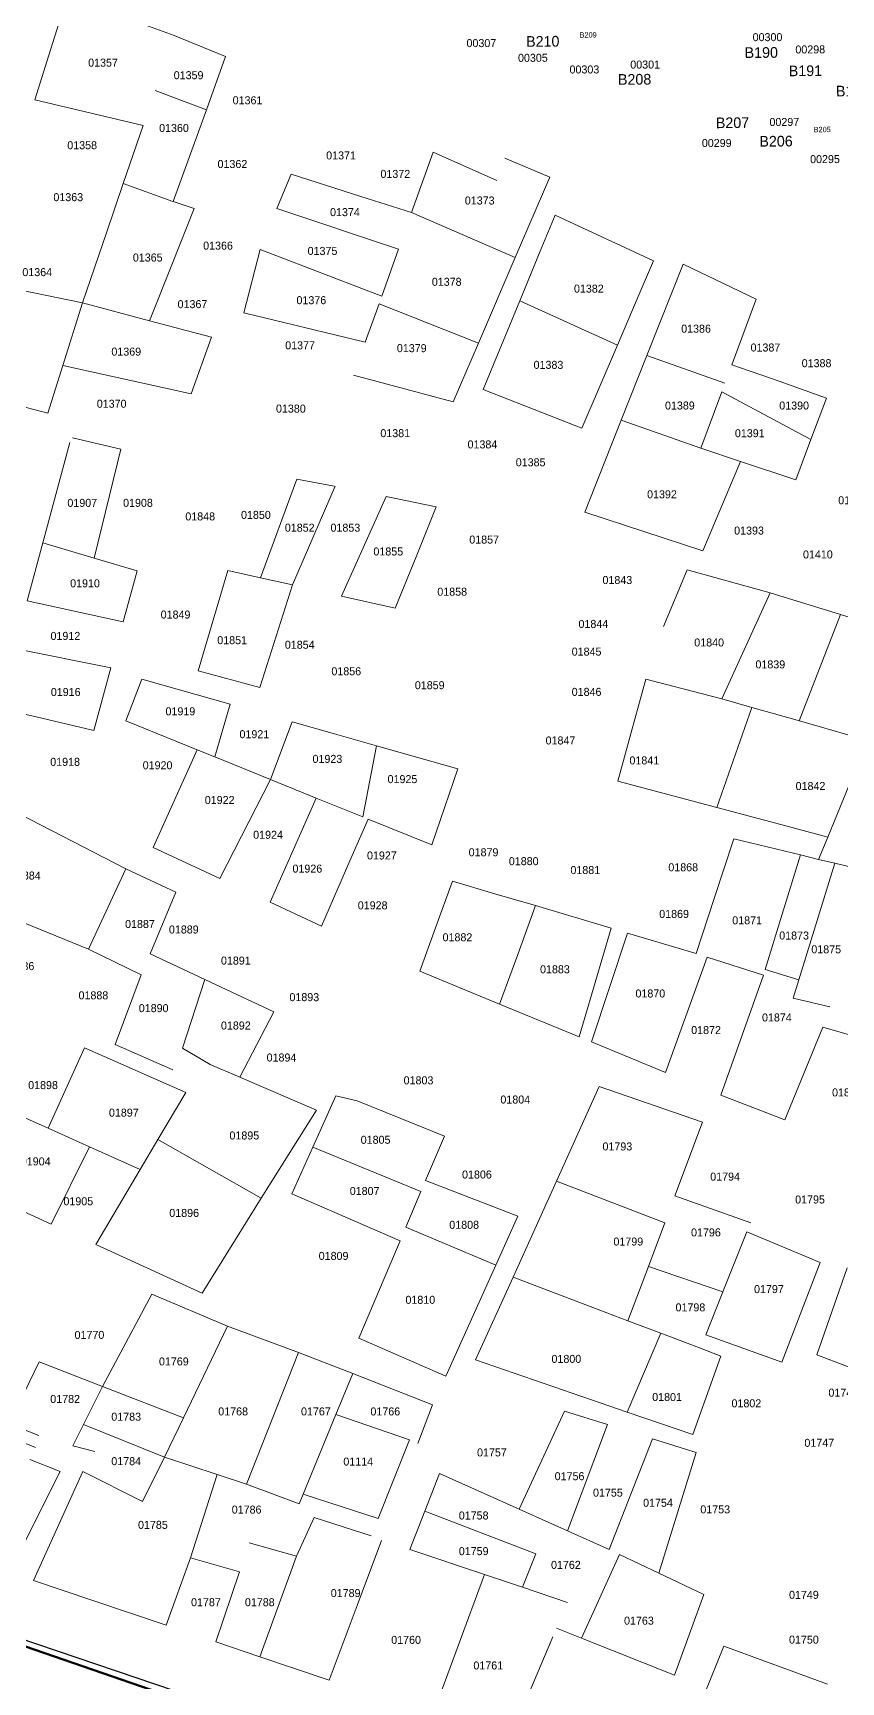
# Model space of a CAD drawing. Header units: metres. Extents: x 245232 to 248406, y 1633796 to 1637634.
# Drawn here: x 247301.5 to 247452.9, y 1634012.4 to 1634321.5 of the extents above; entities that cross this region are included whole.
import ezdxf
from ezdxf.enums import TextEntityAlignment as Align

# ---------------------------------------------------------------- set-up
doc = ezdxf.new("R2010")
doc.units = ezdxf.units.M
doc.header["$MEASUREMENT"] = 0
for name, color, linetype in [('historique_numero_parcelle', 7, 'Continuous'), ('limites_sections', 7, 'Continuous'), ('numero_lot', 7, 'Continuous')]:
    doc.layers.add(name, color=color, linetype=linetype)
doc.layers.add('Limites_Communes', color=7, linetype='Continuous', lineweight=211, plot=False)
doc.layers.add('LIMITES_PARCELLES', color=7, linetype='Continuous', lineweight=0, true_color=0xffffff)
doc.styles.add('Style-FANCY', font='FANCY.shx')
doc.styles.add('Style-WORKING', font='WORKING.shx')

msp = doc.modelspace()

# ---------------------------------------------------------------- linework, layer by layer
at = {"layer": 'Limites_Communes', "color": 210, "lineweight": 80, "flags": 128}
msp.add_lwpolyline([(248217.239, 1636236.771), (248275.378, 1636195.051), (248148.552, 1635981.39), (248146.604, 1635975.459), (248342.772, 1635633.766), (248361.87, 1635600.5), (248372.369, 1635589.155), (248359.758, 1635572.275), (248054, 1635163), (248403, 1634932), (247921.696, 1634066.369), (247944, 1634048), (247854, 1633828), (247757.314, 1633862.887), (247659.165, 1633895.42), (247213.478, 1634048.88)], dxfattribs=at)
at = {"layer": 'limites_parcelles'}
for p, q in [((247304.445, 1634317.409), (247307.921, 1634328.378)), ((247307.921, 1634328.378), (247327.925, 1634321.075)), ((247327.925, 1634321.075), (247337.582, 1634317.107)), ((247301.79, 1634309.034), (247304.445, 1634317.409)), ((247337.582, 1634317.107), (247333.969, 1634307.152)), ((247322.135, 1634304.197), (247301.79, 1634309.034)), ((247333.969, 1634307.152), (247324.381, 1634310.743)), ((247333.969, 1634307.152), (247327.723, 1634289.942)), ((247318.403, 1634293.315), (247322.135, 1634304.197)), ((247372.433, 1634287.869), (247376.475, 1634299.193)), ((247376.475, 1634299.193), (247388.411, 1634293.914)), ((247389.929, 1634298.095), (247398.384, 1634294.542)), ((247315.308, 1634284.292), (247318.403, 1634293.315)), ((247318.403, 1634293.315), (247327.711, 1634289.946)), ((247347.203, 1634288.644), (247349.852, 1634295.075)), ((247349.852, 1634295.075), (247362.941, 1634290.898)), ((247398.384, 1634294.542), (247391.881, 1634279.441)), ((247327.711, 1634289.946), (247327.723, 1634289.942)), ((247327.723, 1634289.942), (247331.689, 1634288.653)), ((247362.941, 1634290.898), (247372.433, 1634287.869)), ((247331.689, 1634288.653), (247327.619, 1634278.383)), ((247369.98, 1634280.996), (247347.203, 1634288.644)), ((247391.881, 1634279.441), (247372.433, 1634287.869)), ((247396.564, 1634280.617), (247399.364, 1634287.405)), ((247399.364, 1634287.405), (247417.779, 1634278.833)), ((247310.727, 1634270.937), (247315.308, 1634284.292)), ((247340.989, 1634269.098), (247344.047, 1634280.981)), ((247344.047, 1634280.981), (247366.836, 1634272.188)), ((247366.836, 1634272.188), (247369.98, 1634280.996)), ((247392.744, 1634271.358), (247396.564, 1634280.617)), ((247327.619, 1634278.383), (247323.337, 1634267.58)), ((247391.881, 1634279.441), (247384.967, 1634263.383)), ((247417.779, 1634278.833), (247414.92, 1634272.154)), ((247416.548, 1634261.053), (247423.336, 1634278.198)), ((247423.336, 1634278.198), (247437.042, 1634271.627)), ((247291.015, 1634275.038), (247310.727, 1634270.937)), ((247385.877, 1634254.713), (247392.744, 1634271.358)), ((247411.017, 1634263.035), (247392.744, 1634271.358)), ((247414.92, 1634272.154), (247411.017, 1634263.035)), ((247437.042, 1634271.627), (247432.482, 1634259.361)), ((247307.038, 1634259.194), (247310.727, 1634270.937)), ((247323.337, 1634267.58), (247310.727, 1634270.937)), ((247363.762, 1634263.575), (247340.989, 1634269.098)), ((247366.337, 1634270.788), (247363.762, 1634263.575)), ((247384.967, 1634263.383), (247366.337, 1634270.788)), ((247323.337, 1634267.58), (247334.937, 1634264.492)), ((247334.937, 1634264.492), (247331.135, 1634253.902)), ((247384.967, 1634263.383), (247380.237, 1634252.397)), ((247411.017, 1634263.035), (247404.344, 1634247.448)), ((247307.038, 1634259.194), (247304.244, 1634250.299)), ((247331.135, 1634253.902), (247307.038, 1634259.194)), ((247411.759, 1634248.958), (247416.548, 1634261.053)), ((247416.548, 1634261.053), (247431.19, 1634255.885)), ((247432.482, 1634259.361), (247441.328, 1634256.242)), ((247380.237, 1634252.397), (247361.556, 1634257.395)), ((247441.328, 1634256.242), (247450.238, 1634253.099)), ((247304.244, 1634250.299), (247286.14, 1634254.918)), ((247393.971, 1634251.529), (247385.877, 1634254.713)), ((247426.669, 1634243.722), (247430.596, 1634254.287)), ((247430.596, 1634254.287), (247447.303, 1634245.31)), ((247450.238, 1634253.099), (247447.303, 1634245.31)), ((247404.344, 1634247.448), (247393.971, 1634251.529)), ((247404.921, 1634231.684), (247411.759, 1634248.958)), ((247426.669, 1634243.722), (247411.759, 1634248.958)), ((247303.319, 1634225.962), (247308.346, 1634244.743)), ((247308.875, 1634245.669), (247317.945, 1634243.503)), ((247317.945, 1634243.503), (247312.921, 1634223.098)), ((247434.087, 1634241.235), (247426.669, 1634243.722)), ((247447.303, 1634245.31), (247444.457, 1634237.757)), ((247434.087, 1634241.235), (247427.037, 1634224.488)), ((247444.457, 1634237.757), (247434.087, 1634241.235)), ((247344.127, 1634219.415), (247350.924, 1634237.898)), ((247350.924, 1634237.898), (247357.93, 1634236.605)), ((247358.125, 1634236.566), (247350.115, 1634218.059)), ((247359.299, 1634215.978), (247367.667, 1634234.622)), ((247367.667, 1634234.622), (247377.07, 1634232.733)), ((247377.07, 1634232.733), (247373.413, 1634223.67)), ((247427.037, 1634224.488), (247404.921, 1634231.684)), ((247300.405, 1634215.075), (247303.319, 1634225.962)), ((247303.319, 1634225.962), (247312.921, 1634223.098)), ((247312.921, 1634223.098), (247320.991, 1634220.691)), ((247373.413, 1634223.67), (247369.387, 1634213.692)), ((247320.991, 1634220.691), (247318.405, 1634211.131)), ((247332.443, 1634201.972), (247338.024, 1634220.798)), ((247338.024, 1634220.798), (247344.127, 1634219.415)), ((247344.127, 1634219.415), (247350.115, 1634218.059)), ((247419.684, 1634210.252), (247424.129, 1634220.889)), ((247424.129, 1634220.889), (247439.687, 1634216.603)), ((247350.115, 1634218.059), (247343.99, 1634198.86)), ((247369.387, 1634213.692), (247359.299, 1634215.978)), ((247430.585, 1634196.732), (247439.687, 1634216.603)), ((247439.687, 1634216.603), (247452.855, 1634212.528)), ((247318.405, 1634211.131), (247300.405, 1634215.075)), ((247445.078, 1634192.597), (247452.855, 1634212.528)), ((247452.855, 1634212.528), (247462.765, 1634209.461)), ((247298.01, 1634206.125), (247316.071, 1634202.502)), ((247316.071, 1634202.502), (247312.904, 1634190.794)), ((247318.861, 1634192.585), (247321.894, 1634200.41)), ((247321.894, 1634200.41), (247338.456, 1634195.703)), ((247343.99, 1634198.86), (247332.443, 1634201.972)), ((247413.614, 1634190.397), (247416.351, 1634200.41)), ((247416.351, 1634200.41), (247430.585, 1634196.732)), ((247304.173, 1634192.83), (247295.023, 1634194.964)), ((247338.456, 1634195.703), (247335.559, 1634185.816)), ((247429.698, 1634176.316), (247436.23, 1634195.121)), ((247436.23, 1634195.121), (247430.585, 1634196.732)), ((247444.699, 1634192.705), (247436.23, 1634195.121)), ((247312.904, 1634190.794), (247304.173, 1634192.83)), ((247332.248, 1634187.159), (247318.861, 1634192.585)), ((247346.017, 1634181.576), (247350.033, 1634192.413)), ((247350.033, 1634192.413), (247357.984, 1634190.154)), ((247455.525, 1634189.616), (247444.699, 1634192.705)), ((247444.699, 1634192.705), (247445.078, 1634192.597)), ((247357.984, 1634190.154), (247365.893, 1634187.906)), ((247363.284, 1634174.576), (247365.893, 1634187.906)), ((247365.893, 1634187.906), (247381.108, 1634183.582)), ((247411.115, 1634181.258), (247413.614, 1634190.397)), ((247457.882, 1634188.943), (247450.459, 1634170.794)), ((247324.007, 1634168.867), (247332.248, 1634187.159)), ((247332.248, 1634187.159), (247335.559, 1634185.816)), ((247335.559, 1634185.816), (247346.017, 1634181.576)), ((247381.108, 1634183.582), (247376.23, 1634169.328)), ((247291.224, 1634179.074), (247318.878, 1634164.85)), ((247346.017, 1634181.576), (247336.47, 1634163.034)), ((247354.559, 1634178.114), (247346.017, 1634181.576)), ((247429.698, 1634176.316), (247411.115, 1634181.258)), ((247345.944, 1634158.6), (247354.559, 1634178.114)), ((247354.559, 1634178.114), (247363.284, 1634174.576)), ((247442.608, 1634172.882), (247429.698, 1634176.316)), ((247364.301, 1634174.164), (247360.878, 1634166.334)), ((247376.23, 1634169.328), (247364.301, 1634174.164)), ((247450.459, 1634170.794), (247442.608, 1634172.882)), ((247429.183, 1634159.259), (247432.834, 1634170.461)), ((247432.834, 1634170.461), (247445.325, 1634167.449)), ((247450.459, 1634170.794), (247448.753, 1634166.622)), ((247336.47, 1634163.034), (247324.007, 1634168.867)), ((247360.878, 1634166.334), (247355.535, 1634154.112)), ((247445.325, 1634167.449), (247441.926, 1634156.369)), ((247445.325, 1634167.449), (247448.753, 1634166.622)), ((247448.753, 1634166.622), (247451.79, 1634165.89)), ((247311.893, 1634149.769), (247318.878, 1634164.85)), ((247318.878, 1634164.85), (247328.249, 1634160.453)), ((247445.033, 1634144.05), (247451.79, 1634165.89)), ((247451.79, 1634165.89), (247458.737, 1634164.215)), ((247328.249, 1634160.453), (247323.406, 1634148.887)), ((247376.908, 1634153.754), (247380.088, 1634162.519)), ((247380.088, 1634162.519), (247388.039, 1634160.183)), ((247388.039, 1634160.183), (247395.66, 1634157.944)), ((247355.535, 1634154.112), (247345.944, 1634158.6)), ((247395.66, 1634157.944), (247392.341, 1634148.807)), ((247395.66, 1634157.944), (247409.853, 1634153.711)), ((247425.823, 1634148.948), (247429.183, 1634159.259)), ((247311.893, 1634149.769), (247298.24, 1634155.325)), ((247441.926, 1634156.369), (247438.737, 1634145.969)), ((247373.964, 1634145.641), (247376.908, 1634153.754)), ((247409.853, 1634153.711), (247403.877, 1634133.327)), ((247406.168, 1634132.384), (247412.919, 1634152.797)), ((247412.919, 1634152.797), (247425.823, 1634148.948)), ((247321.775, 1634144.993), (247311.893, 1634149.769)), ((247323.406, 1634148.887), (247333.658, 1634144.103)), ((247392.341, 1634148.807), (247388.951, 1634139.472)), ((247427.831, 1634148.307), (247420.043, 1634126.673)), ((247438.417, 1634144.927), (247427.831, 1634148.307)), ((247316.888, 1634131.896), (247321.775, 1634144.993)), ((247388.951, 1634139.472), (247373.964, 1634145.641)), ((247430.421, 1634122.401), (247438.417, 1634144.927)), ((247438.737, 1634145.969), (247445.033, 1634144.05)), ((247329.526, 1634131.223), (247333.658, 1634144.103)), ((247333.658, 1634144.103), (247346.617, 1634138.055)), ((247443.968, 1634140.607), (247445.033, 1634144.05)), ((247403.877, 1634133.327), (247388.951, 1634139.472)), ((247450.836, 1634138.949), (247443.968, 1634140.607)), ((247346.617, 1634138.055), (247340.253, 1634125.782)), ((247420.043, 1634126.673), (247406.168, 1634132.384)), ((247449.569, 1634135.164), (247442.421, 1634117.775)), ((247464.956, 1634130.707), (247449.569, 1634135.164)), ((247304.303, 1634116.21), (247311.13, 1634131.301)), ((247311.13, 1634131.301), (247330.149, 1634122.94)), ((247327.682, 1634127.14), (247316.888, 1634131.896)), ((247334.685, 1634128.18), (247329.526, 1634131.223)), ((247340.253, 1634125.782), (247334.685, 1634128.18)), ((247330.149, 1634122.94), (247324.904, 1634114.098)), ((247340.253, 1634125.782), (247354.597, 1634119.606)), ((247399.589, 1634106.286), (247407.619, 1634124.051)), ((247407.619, 1634124.051), (247426.999, 1634117.355)), ((247353.928, 1634112.658), (247358.248, 1634122.305)), ((247358.248, 1634122.305), (247362.217, 1634121.352)), ((247362.217, 1634121.352), (247378.585, 1634114.718)), ((247442.421, 1634117.775), (247430.421, 1634122.401)), ((247297.342, 1634119.335), (247304.303, 1634116.21)), ((247354.597, 1634119.606), (247349.306, 1634111.141)), ((247426.999, 1634117.355), (247421.799, 1634103.522)), ((247312.072, 1634112.721), (247304.303, 1634116.21)), ((247324.904, 1634114.098), (247321.56, 1634108.461)), ((247344.268, 1634103.08), (247324.904, 1634114.098)), ((247378.585, 1634114.718), (247375.064, 1634106.394)), ((247312.072, 1634112.721), (247304.857, 1634098.23)), ((247321.56, 1634108.461), (247312.072, 1634112.721)), ((247349.306, 1634111.141), (247344.268, 1634103.08)), ((247350.008, 1634103.906), (247353.928, 1634112.658)), ((247374.196, 1634104.343), (247353.928, 1634112.658)), ((247313.226, 1634094.413), (247321.56, 1634108.461)), ((247304.857, 1634098.23), (247289.668, 1634105.16)), ((247371.373, 1634097.667), (247374.196, 1634104.343)), ((247375.064, 1634106.394), (247392.338, 1634099.709)), ((247391.46, 1634088.302), (247399.589, 1634106.286)), ((247399.589, 1634106.286), (247419.914, 1634098.507)), ((247344.268, 1634103.08), (247333.165, 1634085.316)), ((247370.281, 1634095.086), (247350.008, 1634103.906)), ((247421.799, 1634103.522), (247436.068, 1634098.502)), ((247392.338, 1634099.709), (247388.235, 1634090.574)), ((247419.914, 1634098.507), (247416.837, 1634090.322)), ((247362.561, 1634076.835), (247370.281, 1634095.086)), ((247388.235, 1634090.574), (247371.373, 1634097.667)), ((247430.803, 1634085.527), (247435.274, 1634096.782)), ((247435.274, 1634096.782), (247449.046, 1634091.072)), ((247333.165, 1634085.316), (247313.226, 1634094.413)), ((247388.235, 1634090.574), (247378.886, 1634069.758)), ((247416.837, 1634090.322), (247413.002, 1634080.12)), ((247416.837, 1634090.322), (247430.803, 1634085.527)), ((247449.046, 1634091.072), (247441.824, 1634072.363)), ((247448.389, 1634073.75), (247454.077, 1634090.059)), ((247384.442, 1634072.775), (247391.46, 1634088.302)), ((247391.46, 1634088.302), (247409.022, 1634081.632)), ((247314.523, 1634067.795), (247323.74, 1634085.098)), ((247323.74, 1634085.098), (247337.936, 1634079.121)), ((247427.601, 1634077.467), (247430.803, 1634085.527)), ((247409.022, 1634081.632), (247413.002, 1634080.12)), ((247413.002, 1634080.12), (247419.158, 1634077.782)), ((247337.936, 1634079.121), (247329.702, 1634061.902)), ((247337.936, 1634079.121), (247351.263, 1634074.203)), ((247378.886, 1634069.758), (247362.561, 1634076.835)), ((247419.158, 1634077.782), (247412.841, 1634063.012)), ((247419.158, 1634077.782), (247426.417, 1634075.025)), ((247441.824, 1634072.363), (247427.601, 1634077.467)), ((247351.263, 1634074.203), (247341.476, 1634049.466)), ((247351.263, 1634074.203), (247361.422, 1634070.217)), ((247430.414, 1634073.507), (247425.137, 1634058.786)), ((247426.417, 1634075.025), (247430.414, 1634073.507)), ((247461.591, 1634068.668), (247448.389, 1634073.75)), ((247297.016, 1634060.798), (247302.612, 1634072.419)), ((247302.612, 1634072.419), (247314.523, 1634067.795)), ((247402.544, 1634066.552), (247384.442, 1634072.775)), ((247314.523, 1634067.795), (247310.969, 1634060.685)), ((247329.702, 1634061.902), (247314.523, 1634067.795)), ((247361.422, 1634070.217), (247358.254, 1634062.526)), ((247361.422, 1634070.217), (247376.346, 1634064.361)), ((247376.346, 1634064.361), (247373.633, 1634057.135)), ((247412.841, 1634063.012), (247402.544, 1634066.552)), ((247329.702, 1634061.902), (247326.093, 1634054.556)), ((247358.254, 1634062.526), (247352.116, 1634047.618)), ((247358.254, 1634062.526), (247372.036, 1634057.801)), ((247392.632, 1634044.782), (247401.102, 1634063.194)), ((247401.102, 1634063.194), (247409.184, 1634060.649)), ((247425.137, 1634058.786), (247412.841, 1634063.012)), ((247294.26, 1634059.492), (247301.921, 1634056.345)), ((247302.583, 1634058.594), (247297.016, 1634060.798)), ((247310.969, 1634060.685), (247308.956, 1634056.658)), ((247326.093, 1634054.556), (247310.969, 1634060.685)), ((247409.184, 1634060.649), (247401.659, 1634040.746)), ((247409.477, 1634037.251), (247417.577, 1634058.007)), ((247417.577, 1634058.007), (247425.803, 1634055.417)), ((247308.956, 1634056.658), (247313.033, 1634055.592)), ((247372.036, 1634057.801), (247366.189, 1634043.074)), ((247425.803, 1634055.417), (247418.825, 1634032.785)), ((247306.551, 1634051.847), (247297.087, 1634032.919)), ((247300.863, 1634054.096), (247306.551, 1634051.847)), ((247301.586, 1634031.406), (247310.785, 1634051.847)), ((247310.785, 1634051.847), (247322.004, 1634046.236)), ((247322.004, 1634046.236), (247326.093, 1634054.556)), ((247326.093, 1634054.556), (247335.977, 1634051.285)), ((247335.977, 1634051.285), (247331.025, 1634035.708)), ((247341.476, 1634049.466), (247335.977, 1634051.285)), ((247351.358, 1634045.777), (247341.476, 1634049.466)), ((247374.904, 1634044.419), (247377.655, 1634051.477)), ((247377.655, 1634051.477), (247392.632, 1634044.782)), ((247352.116, 1634047.618), (247351.358, 1634045.777)), ((247366.189, 1634043.074), (247352.116, 1634047.618)), ((247350.869, 1634035.972), (247354.211, 1634043.251)), ((247354.211, 1634043.251), (247364.892, 1634039.809)), ((247372.104, 1634037.232), (247374.904, 1634044.419)), ((247374.904, 1634044.419), (247395.758, 1634036.417)), ((247398.146, 1634042.316), (247392.632, 1634044.782)), ((247401.659, 1634040.746), (247398.146, 1634042.316)), ((247401.659, 1634040.746), (247409.477, 1634037.251)), ((247342.006, 1634038.486), (247350.869, 1634035.972)), ((247366.799, 1634038.929), (247362.234, 1634026.768)), ((247386.122, 1634032.537), (247372.104, 1634037.232)), ((247395.758, 1634036.417), (247393.223, 1634030.159)), ((247404.287, 1634020.636), (247411.397, 1634036.334)), ((247411.397, 1634036.334), (247418.825, 1634032.785)), ((247331.025, 1634035.708), (247326.438, 1634023.043)), ((247340.184, 1634033.051), (247331.025, 1634035.708)), ((247343.976, 1634017.142), (247350.869, 1634035.972)), ((247350.869, 1634035.972), (247350.869, 1634035.972)), ((247312.853, 1634027.614), (247301.586, 1634031.406)), ((247335.775, 1634019.902), (247340.184, 1634033.051)), ((247375.686, 1634004.419), (247386.122, 1634032.537)), ((247386.122, 1634032.537), (247393.223, 1634030.159)), ((247393.223, 1634030.159), (247401.672, 1634027.329)), ((247418.825, 1634032.785), (247427.21, 1634028.78)), ((247326.438, 1634023.043), (247312.853, 1634027.614)), ((247427.21, 1634028.78), (247421.738, 1634013.656)), ((247362.234, 1634026.768), (247356.978, 1634012.767)), ((247398.924, 1634020.873), (247389.5, 1633998.731)), ((247404.287, 1634020.636), (247399.618, 1634022.503)), ((247343.976, 1634017.142), (247335.775, 1634019.902)), ((247421.738, 1634013.656), (247404.287, 1634020.636)), ((247427.284, 1634010.01), (247430.979, 1634019.134)), ((247430.979, 1634019.134), (247450.407, 1634012.015)), ((247356.978, 1634012.767), (247343.976, 1634017.142))]:
    msp.add_line(p, q, dxfattribs=at)
at = {"layer": 'limites_sections'}
msp.add_line((247655.536, 1633899.89), (247154.274, 1634069.595), dxfattribs=at)

# ---------------------------------------------------------------- texts
at = {"layer": 'historique_numero_parcelle', "style": 'Style-FANCY'}
for s, p in [('00300', (247439.168, 1634320.763)), ('00307', (247385.525, 1634319.65)), ('00305', (247395.182, 1634316.89)), ('00298', (247447.183, 1634318.463)), ('00303', (247404.839, 1634314.705)), ('00301', (247416.23, 1634315.625)), ('00297', (247442.322, 1634304.861)), ('00299', (247429.643, 1634300.918)), ('00295', (247449.942, 1634297.896))]:
    msp.add_text(s, height=1.5, rotation=0.1323, dxfattribs=at).set_placement(p, align=Align.MIDDLE_CENTER)
for s, p in [('01357', (247314.598, 1634315.98)), ('01359', (247330.639, 1634313.629)), ('01361', (247341.691, 1634308.927)), ('01360', (247327.9, 1634303.735)), ('01358', (247310.686, 1634300.502)), ('01371', (247359.223, 1634298.592)), ('01362', (247338.855, 1634296.975)), ('01372', (247369.395, 1634295.121)), ('01363', (247308.086, 1634290.764)), ('01373', (247385.213, 1634290.139)), ('01374', (247359.95, 1634287.956)), ('01366', (247336.157, 1634281.678)), ('01375', (247355.74, 1634280.686)), ('01364', (247302.266, 1634276.707)), ('01365', (247322.977, 1634279.45)), ('01378', (247379.025, 1634274.897)), ('01382', (247405.672, 1634273.618)), ('01367', (247331.364, 1634270.707)), ('01376', (247353.654, 1634271.449)), ('01386', (247425.769, 1634266.105)), ('01369', (247318.955, 1634261.808)), ('01377', (247351.539, 1634262.994)), ('01379', (247372.472, 1634262.456)), ('01387', (247438.777, 1634262.578)), ('01383', (247398.099, 1634259.329)), ('01388', (247448.363, 1634259.639)), ('01370', (247316.216, 1634252.037)), ('01380', (247349.814, 1634251.125)), ('01389', (247422.737, 1634251.704)), ('01390', (247444.157, 1634251.704)), ('01381', (247369.376, 1634246.521)), ('01391', (247435.843, 1634246.513)), ('01384', (247385.725, 1634244.414)), ('01385', (247394.76, 1634241.059)), ('01907', (247310.709, 1634233.46)), ('01908', (247321.15, 1634233.46)), ('01392', (247419.381, 1634235.063)), ('01396', (247455.213, 1634233.945)), ('01848', (247332.818, 1634230.912)), ('01850', (247343.255, 1634231.199)), ('01852', (247351.471, 1634228.799)), ('01853', (247360.03, 1634228.799)), ('01393', (247435.701, 1634228.262)), ('01855', (247368.075, 1634224.342)), ('01857', (247386.047, 1634226.571)), ('01410', (247448.607, 1634223.785)), ('01910', (247311.223, 1634218.374)), ('01843', (247411.018, 1634218.988)), ('01858', (247380.056, 1634216.799)), ('01849', (247328.193, 1634212.513)), ('01844', (247406.519, 1634210.759)), ('01912', (247307.542, 1634208.512)), ('01851', (247338.805, 1634207.713)), ('01854', (247351.471, 1634206.856)), ('01845', (247405.247, 1634205.567)), ('01840', (247428.227, 1634207.285)), ('01839', (247439.695, 1634203.17)), ('01856', (247360.201, 1634201.884)), ('01916', (247307.601, 1634197.992)), ('01859', (247375.843, 1634199.271)), ('01846', (247405.247, 1634198.024)), ('01919', (247329.103, 1634194.374)), ('01921', (247342.968, 1634190.088)), ('01847', (247400.357, 1634188.914)), ('01918', (247307.492, 1634184.906)), ('01920', (247324.824, 1634184.26)), ('01923', (247356.661, 1634185.46)), ('01841', (247416.074, 1634185.17)), ('01925', (247370.731, 1634181.664)), ('01922', (247336.463, 1634177.745)), ('01842', (247447.226, 1634180.37)), ('01924', (247345.535, 1634171.231)), ('01927', (247366.874, 1634167.35)), ('01879', (247385.933, 1634167.949)), ('01880', (247393.464, 1634166.283)), ('01884', (247300.128, 1634163.59)), ('01926', (247352.902, 1634164.887)), ('01881', (247405.006, 1634164.618)), ('01868', (247423.366, 1634165.137)), ('01928', (247365.142, 1634158.001)), ('01869', (247421.655, 1634156.394)), ('01887', (247321.524, 1634154.504)), ('01889', (247329.74, 1634153.475)), ('01871', (247435.348, 1634155.194)), ('01882', (247381.042, 1634152.018)), ('01873', (247444.15, 1634152.346)), ('01891', (247339.497, 1634147.646)), ('01875', (247450.169, 1634149.76)), ('01886', (247298.93, 1634146.618)), ('01883', (247399.315, 1634146.018)), ('01888', (247312.795, 1634141.132)), ('01893', (247352.334, 1634140.789)), ('01870', (247417.204, 1634141.48)), ('01890', (247324.092, 1634138.732)), ('01892', (247339.497, 1634135.475)), ('01872', (247427.646, 1634134.622)), ('01874', (247440.922, 1634136.984)), ('01894', (247348.055, 1634129.474)), ('01803', (247373.738, 1634125.196)), ('01898', (247303.352, 1634124.304)), ('01877', (247454.058, 1634122.934)), ('01897', (247318.5, 1634119.136)), ('01804', (247391.882, 1634121.596)), ('01895', (247341.088, 1634114.86)), ('01805', (247365.694, 1634114.053)), ('01904', (247301.982, 1634110.002)), ('01793', (247411.02, 1634112.802)), ('01806', (247384.693, 1634107.538)), ('01794', (247431.218, 1634107.145)), ('01807', (247363.64, 1634104.453)), ('01905', (247309.966, 1634102.526)), ('01795', (247447.136, 1634102.859)), ('01896', (247329.809, 1634100.34)), ('01808', (247382.297, 1634098.11)), ('01799', (247413.074, 1634094.973)), ('01796', (247427.623, 1634096.687)), ('01809', (247357.82, 1634092.281)), ('01797', (247439.434, 1634086.058)), ('01810', (247374.081, 1634084.052)), ('01798', (247424.713, 1634082.63)), ('01770', (247312.053, 1634077.47)), ('01800', (247401.458, 1634072.975)), ('01769', (247327.874, 1634072.499)), ('01746', (247453.374, 1634066.643)), ('01782', (247307.497, 1634065.466)), ('01801', (247420.336, 1634065.824)), ('01802', (247435.203, 1634064.648)), ('01783', (247318.94, 1634062.136)), ('01768', (247338.991, 1634063.127)), ('01767', (247354.506, 1634063.127)), ('01766', (247367.515, 1634063.127)), ('01747', (247448.875, 1634057.239)), ('01757', (247387.505, 1634055.444)), ('01784', (247318.94, 1634053.802)), ('01114', (247362.44, 1634053.722)), ('01756', (247402.054, 1634050.986)), ('01755', (247409.243, 1634047.901)), ('01754', (247418.633, 1634045.997)), ('01785', (247323.949, 1634041.862)), ('01786', (247341.518, 1634044.722)), ('01758', (247384.082, 1634043.615)), ('01753', (247429.364, 1634044.766)), ('01759', (247384.082, 1634036.929)), ('01762', (247401.37, 1634034.357)), ('01787', (247333.889, 1634027.358)), ('01788', (247343.988, 1634027.358)), ('01789', (247360.078, 1634029.072)), ('01749', (247445.99, 1634028.742)), ('01763', (247415.063, 1634023.9)), ('01760', (247371.415, 1634020.3)), ('01750', (247445.99, 1634020.341)), ('01761', (247386.82, 1634015.5))]:
    msp.add_text(s, height=1.5, dxfattribs=at).set_placement(p, align=Align.MIDDLE_CENTER)
at = {"layer": 'numero_lot', "linetype": 'Continuous', "style": 'Style-WORKING'}
for s, height, p in [('B210', 2, (247393.919, 1634318.945)), ('B209', 1, (247403.93, 1634320.675)), ('B190', 2, (247434.886, 1634316.853)), ('B191', 2, (247443.161, 1634313.431)), ('B208', 2, (247411.137, 1634311.826)), ('B192', 2, (247452.011, 1634309.64)), ('B207', 2, (247429.494, 1634303.694)), ('B206', 2, (247437.652, 1634300.228)), ('B205', 1, (247447.816, 1634302.935))]:
    msp.add_text(s, height=height, rotation=0.51224, dxfattribs=at).set_placement(p)

doc.saveas('drawing.dxf')
